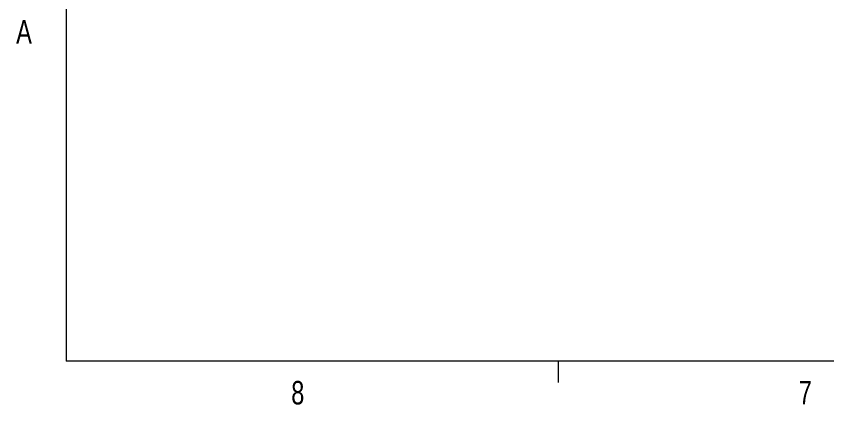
# Model space of a CAD drawing. Header units: millimetres. Extents: x 11 to 421, y 5 to 275.
# Drawn here: x 10.8 to 93.2, y 5.5 to 45 of the extents above; entities that cross this region are included whole.
import ezdxf

# ---------------------------------------------------------------- set-up
doc = ezdxf.new("R2010")
doc.units = ezdxf.units.MM
doc.styles.add('SLDTEXTSTYLE0', font='TXT', dxfattribs={"width": 0.75})

msp = doc.modelspace()

# ---------------------------------------------------------------- linework, layer by layer
at = {"color": 7, "linetype": 'Continuous', "lineweight": 0}
for p, q in [((15.907, 270.309), (15.907, 9.959)), ((415.957, 9.959), (15.907, 9.959)), ((65.907, 9.959), (65.907, 7.805))]:
    msp.add_line(p, q, dxfattribs=at)

# ---------------------------------------------------------------- texts
at = {"color": 7, "linetype": 'Continuous', "lineweight": 0, "char_height": 2.381, "attachment_point": 1, "style": 'SLDTEXTSTYLE0'}
for s, insert in [('A', (10.821, 44.599)), ('8', (38.78, 7.949)), ('7', (90.359, 7.957))]:
    msp.add_mtext(s, dxfattribs=dict(at, insert=insert))

doc.saveas('drawing.dxf')
